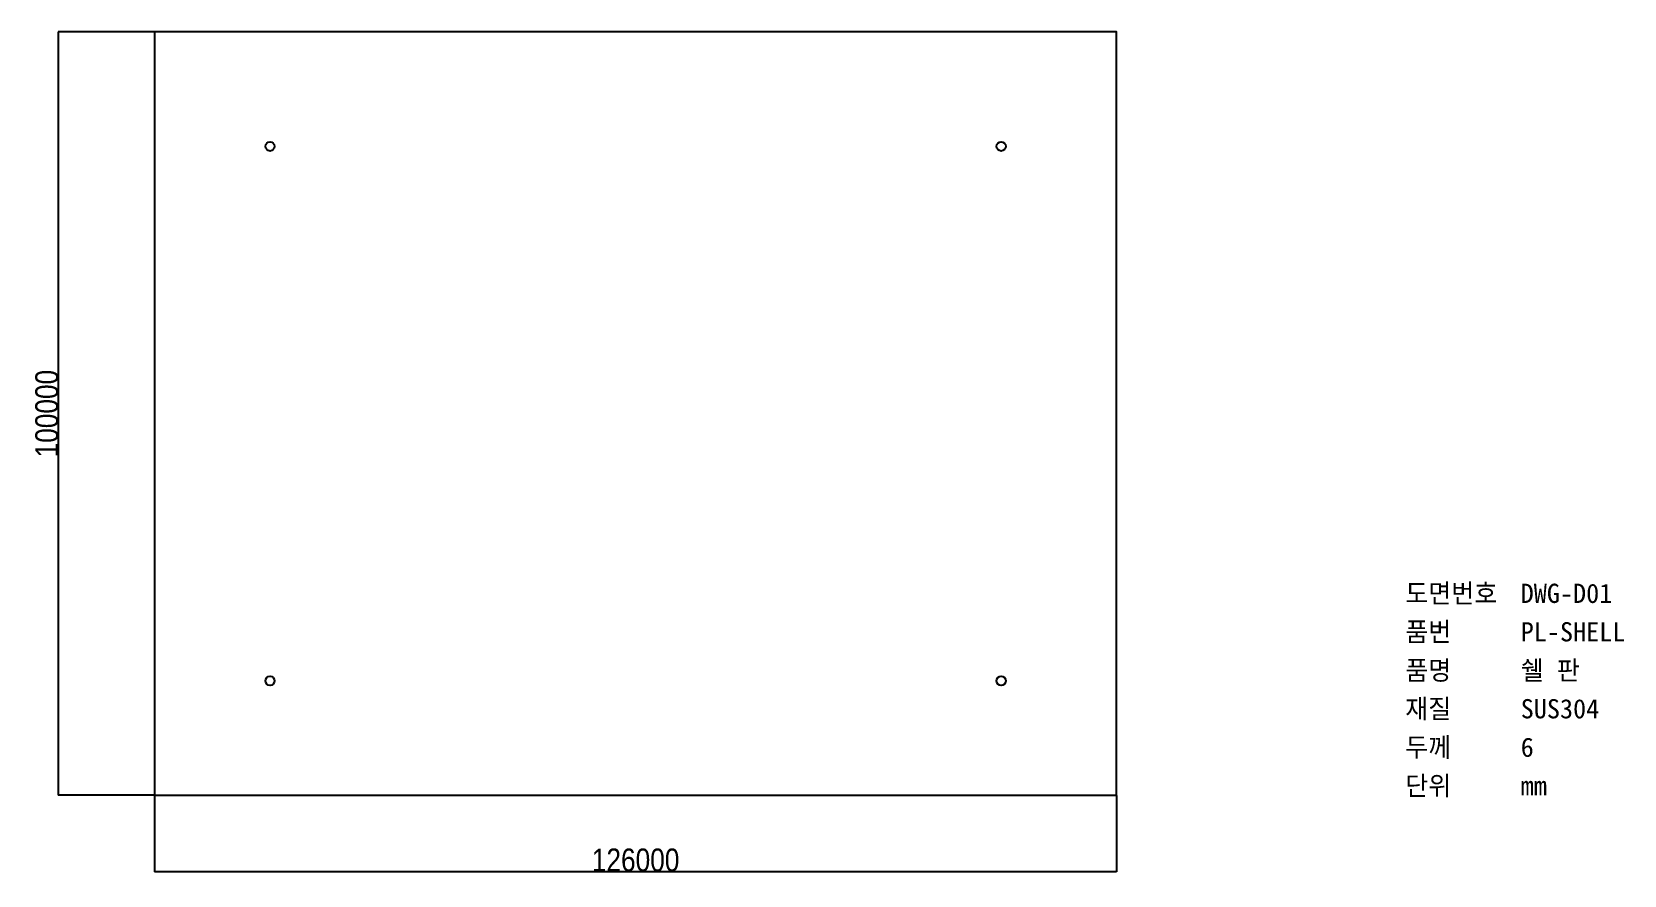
# Model space of a CAD drawing. Header units: millimetres. Extents: x -161 to 1925, y -105 to 1000.
import ezdxf

# ---------------------------------------------------------------- set-up
doc = ezdxf.new("R2010")
doc.units = ezdxf.units.MM
doc.styles.add('OpenSansCondensed-Light', font='OpenSansCondensed-Light.ttf')
doc.dimstyles.new('EZDXF', dxfattribs={"dimtxt": 0.25, "dimasz": 0.175, "dimexe": 0.375, "dimexo": 0.125, "dimgap": 0.1, "dimtad": 1, "dimlfac": 100, "dimzin": 12, "dimdsep": 46, "dimtxsty": 'OpenSansCondensed-Light', "dimblk": 'ARCHTICK', "dimcen": 2.5, "dimazin": 3, "dimtfac": 0.5, "dimtmove": 2, "dimatfit": 3})

# ---------------------------------------------------------------- blocks, each defined once
blk = doc.blocks.new('_ARCHTICK')
at = {"color": 0, "linetype": 'BYBLOCK', "const_width": 0.15}
blk.add_lwpolyline([(-0.5, -0.5), (0.5, 0.5)], dxfattribs=at)

msp = doc.modelspace()

# ---------------------------------------------------------------- linework, layer by layer
msp.add_lwpolyline([(0, 0), (1260, 0), (1260, 1000), (0, 1000)], close=True)
for centre in [(151.2, 850), (1108.8, 850), (151.2, 150), (1108.8, 150)]:
    msp.add_circle(centre, 6)

# ---------------------------------------------------------------- texts
for s, p in [('도면번호', (1638, 252)), ('DWG-D01', (1789.2, 252)), ('품번', (1638, 201.6)), ('PL-SHELL', (1789.2, 201.6)), ('품명', (1638, 151.2)), ('쉘 판', (1789.2, 151.2)), ('재질', (1638, 100.8)), ('SUS304', (1789.2, 100.8)), ('두께', (1638, 50.4)), ('6', (1789.2, 50.4)), ('단위', (1638, 0)), ('mm', (1789.2, 0))]:
    msp.add_text(s, height=25.2).set_placement(p)

# ---------------------------------------------------------------- dimensions: what is measured, and where the dimension line sits
msp.add_linear_dim(base=(-126, 0), p1=(0, 0), p2=(0, 1000), angle=90, dimstyle='EZDXF', override={"dimtxt": 30}).render()
msp.add_linear_dim(base=(0, -100), p1=(0, 0), p2=(1260, 0), dimstyle='EZDXF', override={"dimtxt": 30}).render()

doc.saveas('drawing.dxf')
